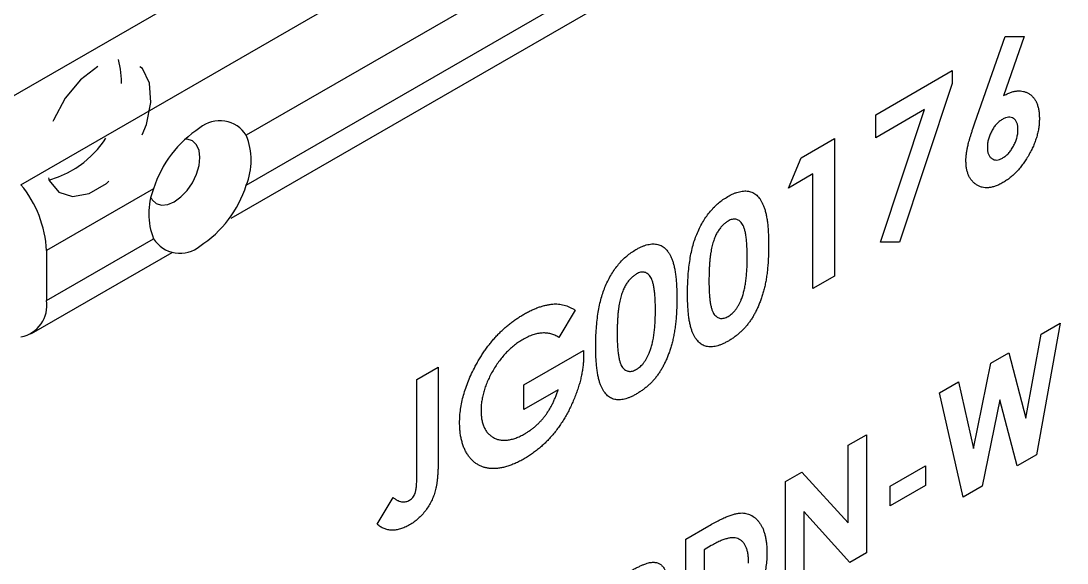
# Model space of a CAD drawing. Header units: inches. Extents: x -3.8 to 16.7, y -13 to 0.
# Drawn here: x 12.897 to 14.706, y -10.534 to -9.596 of the extents above; entities that cross this region are included whole.
import ezdxf

# ---------------------------------------------------------------- set-up
doc = ezdxf.new("R2010")
doc.units = ezdxf.units.IN
doc.header["$LTSCALE"] = 0.5
doc.header["$MEASUREMENT"] = 0
doc.linetypes.add('HIDDEN', pattern=[0.375, 0.25, -0.125])
doc.layers.add('Housing', color=150, linetype='CONTINUOUS')
doc.layers.add('Jig', color=41, linetype='CONTINUOUS', lineweight=13)

msp = doc.modelspace()

# ---------------------------------------------------------------- linework, layer by layer
at = {"layer": 'Housing', "linetype": 'HIDDEN', "lineweight": 25, "transparency": 16777216, "flags": 128}
msp.add_lwpolyline([(13.030483, -9.674637), (13.000636, -9.697619), (12.974022, -9.729614), (12.953528, -9.767154), (12.941372, -9.806172), (12.938873, -9.842438), (12.946302, -9.872024), (12.962853, -9.891723), (12.986732, -9.899401), (13.015353, -9.894224), (13.045613, -9.876755), (13.074234, -9.848887), (13.098114, -9.813639), (13.114665, -9.77483), (13.122093, -9.736668), (13.119594, -9.703286), (13.107439, -9.678303), (13.086944, -9.664426), (13.060331, -9.663158), (13.030483, -9.674637)], dxfattribs=at)
at = {"layer": 'Housing', "linetype": 'HIDDEN', "lineweight": 25, "transparency": 16777216}
msp.add_arc((12.900044, -9.705487), 0.171678, 285.455473, 14.549903, dxfattribs=at)
at = {"layer": 'Jig', "linetype": 'Continuous', "lineweight": 25, "transparency": 16777216}
for p, q in [((15.460701, -8.2383), (12.809051, -9.769065)), ((12.897439, -9.879019), (15.54909, -8.348254)), ((14.187353, -9.273787), (13.286904, -9.793605)), ((13.286904, -9.879882), (14.187353, -9.360064)), ((13.261011, -9.937113), (14.219625, -9.383717)), ((14.546458, -9.771829), (14.598844, -9.622699)), ((14.631606, -9.622965), (14.595663, -9.725295)), ((14.598844, -9.622699), (14.631606, -9.622965)), ((14.374922, -9.758073), (14.507127, -9.681753)), ((14.507127, -9.681753), (14.507127, -9.703937)), ((14.507127, -9.703937), (14.416154, -9.978535)), ((14.459368, -9.749016), (14.374922, -9.797766)), ((14.374922, -9.797766), (14.374922, -9.758073)), ((14.38335, -9.978389), (14.459368, -9.749016)), ((14.246312, -9.832318), (14.303532, -9.799286)), ((14.303532, -9.799286), (14.303532, -10.037444)), ((14.224209, -9.884771), (14.246312, -9.832318)), ((14.266514, -9.860349), (14.224209, -9.884771)), ((14.266514, -10.058813), (14.266514, -9.860349)), ((13.126693, -9.886093), (12.941633, -9.992925)), ((12.941633, -10.079203), (13.126693, -9.97237)), ((14.416154, -9.978535), (14.38335, -9.978389)), ((12.91574, -10.136433), (13.158964, -9.996023)), ((12.941633, -9.992925), (12.941633, -10.079203)), ((14.303532, -10.037444), (14.266514, -10.058813)), ((13.855316, -10.095915), (13.827305, -10.143048)), ((14.693536, -10.118502), (14.652635, -10.346249)), ((14.660709, -10.137452), (14.693536, -10.118502)), ((14.63461, -10.282843), (14.660709, -10.137452)), ((13.76678, -10.225172), (13.869611, -10.165809)), ((13.869611, -10.165809), (13.8699, -10.175804)), ((14.573949, -10.187538), (14.604793, -10.169732)), ((14.604793, -10.169732), (14.63461, -10.282843)), ((13.581693, -10.215994), (13.618711, -10.194625)), ((13.618711, -10.194625), (13.618711, -10.352729)), ((14.543955, -10.335177), (14.573949, -10.187538)), ((13.581693, -10.384021), (13.581693, -10.215994)), ((13.76678, -10.267918), (13.76678, -10.225172)), ((13.825983, -10.233741), (13.76678, -10.267918)), ((14.48503, -10.23887), (14.517786, -10.21996)), ((14.517786, -10.21996), (14.543955, -10.335177)), ((14.526002, -10.419353), (14.48503, -10.23887)), ((14.589283, -10.250861), (14.558899, -10.400361)), ((14.619489, -10.365383), (14.589283, -10.250861)), ((14.327517, -10.3298), (14.359246, -10.311483)), ((14.359246, -10.311483), (14.359246, -10.515618)), ((14.327517, -10.464132), (14.327517, -10.3298)), ((14.652635, -10.346249), (14.619489, -10.365383)), ((14.218732, -10.3926), (14.247309, -10.376103)), ((14.247309, -10.376103), (14.327517, -10.464132)), ((14.400041, -10.400469), (14.461233, -10.365143)), ((14.461233, -10.365143), (14.461233, -10.399166)), ((14.218732, -10.596736), (14.218732, -10.3926)), ((14.461233, -10.399166), (14.400041, -10.434491)), ((14.400041, -10.434491), (14.400041, -10.400469)), ((14.558899, -10.400361), (14.526002, -10.419353)), ((13.512947, -10.466216), (13.540958, -10.420132)), ((14.250461, -10.444496), (14.250461, -10.578419)), ((14.330457, -10.532238), (14.250461, -10.444496)), ((14.046488, -10.492035), (14.086468, -10.468955)), ((14.046488, -10.69617), (14.046488, -10.492035)), ((14.090328, -10.503366), (14.078217, -10.510358)), ((14.078217, -10.510358), (14.078217, -10.641213)), ((14.359246, -10.515618), (14.330457, -10.532238))]:
    msp.add_line(p, q, dxfattribs=at)
at = {"layer": 'Jig', "linetype": 'Continuous', "lineweight": 25, "transparency": 16777216, "flags": 128}
for points in [[(13.206798, -9.831962), (13.205293, -9.819623), (13.200877, -9.809863), (13.193854, -9.803348), (13.184701, -9.800522), (13.180778, -9.800464)], [(13.122323, -9.901723), (13.124331, -9.905086), (13.131354, -9.911601), (13.140507, -9.914428), (13.151166, -9.913373), (13.162604, -9.908509), (13.174043, -9.900166), (13.184701, -9.888915), (13.193854, -9.875521), (13.200877, -9.860897), (13.205293, -9.84604), (13.206798, -9.831962)]]:
    msp.add_lwpolyline(points, dxfattribs=at)
at = {"layer": 'Jig', "linetype": 'Continuous', "lineweight": 25, "transparency": 16777216}
for centre, radius, start, end in [((13.3119, -9.944064), 0.194068, 122.790589, 162.619388), ((13.241367, -9.821893), 0.053608, 31.849598, 130.154327), ((13.180084, -9.836743), 0.115202, 338.008868, 21.991132), ((12.749975, -10.00176), 0.191862, 2.639287, 39.772072), ((13.233513, -9.929232), 0.115202, 158.008868, 201.991132), ((13.101697, -9.821911), 0.194068, 302.790589, 342.619388), ((13.172229, -9.944082), 0.053608, 211.849598, 310.154327), ((12.887377, -10.088041), 0.054971, 280.546778, 9.251879)]:
    msp.add_arc(centre, radius, start, end, dxfattribs=at)
for points, knots in [([(14.595663, -9.725295), (14.597786, -9.724132), (14.601969, -9.721843), (14.608123, -9.719301), (14.614006, -9.717652), (14.619678, -9.716693), (14.625069, -9.716691), (14.630266, -9.717391), (14.635135, -9.719092), (14.639787, -9.721406), (14.644018, -9.724503), (14.647693, -9.728333), (14.650895, -9.732703), (14.653385, -9.737893), (14.655393, -9.743657), (14.656842, -9.75007), (14.657668, -9.757187), (14.657782, -9.762281), (14.65784, -9.764874)], [0, 0, 0, 0, 0.06332879, 0.12473644, 0.18491575, 0.24430041, 0.30382557, 0.364353, 0.42607314, 0.48972091, 0.55375593, 0.61645806, 0.67831886, 0.74030094, 0.80265626, 0.86673212, 0.93215674, 1, 1, 1, 1]), ([(14.620823, -9.783811), (14.620726, -9.781568), (14.620539, -9.777224), (14.61913, -9.771634), (14.616615, -9.767366), (14.613274, -9.764243), (14.609234, -9.762365), (14.604547, -9.762041), (14.59938, -9.763123), (14.595744, -9.765036), (14.593886, -9.766013)], [0, 0, 0, 0, 0.13540375, 0.26222517, 0.38584907, 0.51085736, 0.63497746, 0.75329908, 0.87393204, 1, 1, 1, 1]), ([(14.530924, -9.837808), (14.530952, -9.835929), (14.531009, -9.832161), (14.531581, -9.826238), (14.532449, -9.820128), (14.533457, -9.814814), (14.534494, -9.810214), (14.535537, -9.806225), (14.536831, -9.80172), (14.53831, -9.796727), (14.54002, -9.791224), (14.541953, -9.785228), (14.544114, -9.778699), (14.545655, -9.774183), (14.546458, -9.771829)], [0, 0, 0, 0, 0.092537835, 0.185590773, 0.279552479, 0.375602295, 0.427616716, 0.487116871, 0.554198928, 0.628623986, 0.709687561, 0.799180742, 0.895357327, 1, 1, 1, 1]), ([(14.593886, -9.766013), (14.59211, -9.767133), (14.588634, -9.769323), (14.583692, -9.774104), (14.579186, -9.77973), (14.57528, -9.786197), (14.572013, -9.793117), (14.569613, -9.800244), (14.568169, -9.807451), (14.568019, -9.811994), (14.567941, -9.814339)], [0, 0, 0, 0, 0.12271805, 0.24014312, 0.35736238, 0.48167385, 0.60786583, 0.73295548, 0.86214446, 1, 1, 1, 1]), ([(14.65784, -9.764874), (14.657786, -9.767437), (14.657679, -9.772504), (14.65679, -9.780367), (14.655355, -9.788248), (14.653303, -9.796172), (14.650695, -9.804138), (14.647506, -9.812157), (14.643708, -9.820197), (14.639402, -9.828172), (14.634693, -9.835892), (14.629731, -9.843204), (14.624471, -9.849913), (14.619015, -9.856165), (14.613261, -9.861801), (14.607296, -9.866992), (14.601073, -9.871592), (14.59685, -9.874157), (14.594713, -9.875455)], [0, 0, 0, 0, 0.065620927, 0.129704434, 0.19200841, 0.253165383, 0.314590014, 0.376532773, 0.439286702, 0.503798529, 0.568283999, 0.630628891, 0.69151284, 0.751997591, 0.812376852, 0.873576895, 0.936026679, 1, 1, 1, 1]), ([(14.59401, -9.833114), (14.595798, -9.831961), (14.599304, -9.829701), (14.604362, -9.824938), (14.608983, -9.819192), (14.613069, -9.812613), (14.616578, -9.805545), (14.619006, -9.798237), (14.620574, -9.790851), (14.620738, -9.78621), (14.620823, -9.783811)], [0, 0, 0, 0, 0.12115224, 0.23760059, 0.35605249, 0.48052497, 0.60763861, 0.73342993, 0.86218161, 1, 1, 1, 1]), ([(14.567941, -9.814339), (14.568033, -9.816587), (14.568211, -9.82096), (14.56971, -9.826528), (14.572163, -9.830984), (14.575604, -9.834098), (14.579643, -9.836), (14.584122, -9.836546), (14.588967, -9.835673), (14.592317, -9.833973), (14.59401, -9.833114)], [0, 0, 0, 0, 0.13728499, 0.26702849, 0.39492564, 0.52433476, 0.65081253, 0.76926747, 0.88343468, 1, 1, 1, 1]), ([(14.594713, -9.875455), (14.592478, -9.876693), (14.588083, -9.879126), (14.581653, -9.881679), (14.575486, -9.883494), (14.569616, -9.884391), (14.564008, -9.884456), (14.558727, -9.883578), (14.553729, -9.881828), (14.549067, -9.879278), (14.544867, -9.875962), (14.541121, -9.872164), (14.537951, -9.867803), (14.535386, -9.862872), (14.533384, -9.857414), (14.531991, -9.851389), (14.531084, -9.844888), (14.530977, -9.840182), (14.530924, -9.837808)], [0, 0, 0, 0, 0.06648594, 0.1307356, 0.19328684, 0.25529143, 0.3165376, 0.37886671, 0.44187721, 0.50711749, 0.57227139, 0.63542713, 0.69681725, 0.75735663, 0.81726512, 0.8771343, 0.93801982, 1, 1, 1, 1]), ([(14.119147, -9.899622), (14.120939, -9.898619), (14.124462, -9.896645), (14.129651, -9.894304), (14.134649, -9.892406), (14.139477, -9.890998), (14.144098, -9.890154), (14.148548, -9.889769), (14.152772, -9.889987), (14.156826, -9.890649), (14.160706, -9.891806), (14.164321, -9.893594), (14.167735, -9.895883), (14.170875, -9.898782), (14.173812, -9.902207), (14.176534, -9.906165), (14.179021, -9.910695), (14.181301, -9.915791), (14.18334, -9.921569), (14.185058, -9.928156), (14.186531, -9.935509), (14.187774, -9.943639), (14.188714, -9.952601), (14.189347, -9.962391), (14.189782, -9.972926), (14.189817, -9.980305), (14.189835, -9.984096)], [0, 0, 0, 0, 0.03663489, 0.07203398, 0.10662597, 0.14030569, 0.17361947, 0.20642567, 0.23906701, 0.27188288, 0.30483989, 0.33852903, 0.37261619, 0.40754825, 0.44371891, 0.48131151, 0.520113, 0.5609129, 0.6040246, 0.65007456, 0.69957223, 0.75236254, 0.80878872, 0.86895421, 0.93267472, 1, 1, 1, 1]), ([(14.066637, -9.962329), (14.068238, -9.958829), (14.071369, -9.951984), (14.076844, -9.942212), (14.082726, -9.933161), (14.089136, -9.92489), (14.095972, -9.91734), (14.103293, -9.910568), (14.111073, -9.904594), (14.116416, -9.901304), (14.119147, -9.899622)], [0, 0, 0, 0, 0.13231403, 0.25870001, 0.38091182, 0.50053487, 0.62092262, 0.74237577, 0.86828083, 1, 1, 1, 1]), ([(14.120056, -9.941844), (14.118436, -9.942867), (14.115261, -9.944875), (14.110653, -9.94901), (14.106308, -9.953797), (14.103002, -9.958448), (14.100528, -9.962505), (14.0988, -9.965882), (14.097133, -9.969499), (14.095661, -9.973399), (14.09427, -9.977538), (14.092912, -9.98196), (14.091798, -9.986631), (14.090704, -9.991612), (14.089745, -9.996958), (14.088942, -10.002695), (14.088225, -10.008898), (14.087724, -10.015495), (14.087257, -10.022585), (14.086923, -10.030128), (14.086783, -10.038083), (14.086739, -10.043533), (14.086716, -10.046345)], [0, 0, 0, 0, 0.0538337, 0.10554263, 0.15805417, 0.21198734, 0.24020689, 0.26979351, 0.3013431, 0.33460806, 0.37028444, 0.40808884, 0.44868135, 0.4920693, 0.53866416, 0.59037105, 0.64638778, 0.70719538, 0.77294677, 0.8436426, 0.91930836, 1, 1, 1, 1]), ([(14.152818, -10.005465), (14.152805, -10.001719), (14.152778, -9.994509), (14.152298, -9.984413), (14.151629, -9.975325), (14.15065, -9.967336), (14.149391, -9.960408), (14.14784, -9.95455), (14.14601, -9.949738), (14.143841, -9.946014), (14.141438, -9.943173), (14.138887, -9.941017), (14.136178, -9.939484), (14.133315, -9.938558), (14.130231, -9.938368), (14.126986, -9.938851), (14.123572, -9.93998), (14.121244, -9.941214), (14.120056, -9.941844)], [0, 0, 0, 0, 0.1121148, 0.21580184, 0.31020269, 0.39599293, 0.47341023, 0.54277842, 0.60454802, 0.65935727, 0.70876436, 0.75535551, 0.79868699, 0.84001684, 0.88020345, 0.91973335, 0.95904861, 1, 1, 1, 1]), ([(14.049698, -10.067237), (14.049734, -10.061935), (14.049802, -10.051705), (14.050665, -10.036484), (14.051933, -10.022144), (14.053795, -10.008597), (14.056097, -9.995888), (14.059044, -9.983971), (14.0624, -9.972842), (14.06526, -9.965747), (14.066637, -9.962329)], [0, 0, 0, 0, 0.16107112, 0.31078881, 0.44990382, 0.57837632, 0.69661721, 0.80598732, 0.9065617, 1, 1, 1, 1]), ([(13.960501, -9.991206), (13.962293, -9.990203), (13.965816, -9.988229), (13.971005, -9.985888), (13.976004, -9.983991), (13.980831, -9.982582), (13.985453, -9.981738), (13.989902, -9.981353), (13.994127, -9.981571), (13.99818, -9.982233), (14.00206, -9.983391), (14.005675, -9.985178), (14.009089, -9.987468), (14.01223, -9.990367), (14.015166, -9.993792), (14.017888, -9.99775), (14.020375, -10.002279), (14.022655, -10.007375), (14.024694, -10.013154), (14.026412, -10.019741), (14.027885, -10.027093), (14.029128, -10.035223), (14.030068, -10.044186), (14.030701, -10.053975), (14.031136, -10.06451), (14.031171, -10.071889), (14.03119, -10.07568)], [0, 0, 0, 0, 0.03663489, 0.07203398, 0.10662597, 0.14030569, 0.17361947, 0.20642567, 0.23906701, 0.27188288, 0.30483989, 0.33852903, 0.37261619, 0.40754825, 0.44371891, 0.48131151, 0.520113, 0.5609129, 0.6040246, 0.65007456, 0.69957223, 0.75236254, 0.80878872, 0.86895421, 0.93267472, 1, 1, 1, 1]), ([(13.907991, -10.053913), (13.909593, -10.050413), (13.912724, -10.043569), (13.918198, -10.033796), (13.92408, -10.024745), (13.93049, -10.016475), (13.937326, -10.008924), (13.944648, -10.002152), (13.952427, -9.996178), (13.95777, -9.992888), (13.960501, -9.991206)], [0, 0, 0, 0, 0.13231403, 0.25870001, 0.38091182, 0.50053487, 0.62092262, 0.74237577, 0.86828083, 1, 1, 1, 1]), ([(14.189835, -9.984096), (14.189816, -9.987956), (14.189777, -9.995456), (14.189365, -10.006579), (14.188655, -10.017218), (14.18774, -10.027318), (14.186486, -10.036952), (14.185018, -10.046071), (14.183274, -10.054708), (14.181168, -10.062894), (14.178901, -10.070626), (14.176407, -10.07802), (14.173729, -10.085066), (14.170928, -10.091812), (14.167851, -10.098196), (14.164647, -10.104287), (14.161178, -10.110006), (14.157588, -10.115458), (14.153748, -10.120596), (14.149695, -10.12549), (14.145358, -10.130065), (14.140817, -10.134489), (14.135993, -10.138568), (14.130963, -10.142498), (14.125671, -10.146121), (14.122068, -10.148271), (14.120221, -10.149373)], [0, 0, 0, 0, 0.06849087, 0.13307654, 0.19382899, 0.25108286, 0.30440084, 0.35440834, 0.40129478, 0.44470068, 0.48569249, 0.52467648, 0.56230676, 0.59794658, 0.63247355, 0.66575204, 0.6979853, 0.72958622, 0.7608252, 0.79235508, 0.8243126, 0.85715627, 0.89092689, 0.92596044, 0.96206132, 1, 1, 1, 1]), ([(14.142655, -10.077312), (14.143489, -10.075069), (14.145238, -10.070365), (14.147262, -10.062963), (14.148966, -10.054949), (14.150432, -10.046253), (14.151435, -10.036976), (14.152299, -10.026983), (14.152715, -10.016407), (14.152783, -10.009207), (14.152818, -10.005465)], [0, 0, 0, 0, 0.08887073, 0.18635472, 0.29407765, 0.41223653, 0.54177814, 0.68270261, 0.83509635, 1, 1, 1, 1]), ([(13.96141, -10.033428), (13.959791, -10.034452), (13.956615, -10.036459), (13.952007, -10.040594), (13.947662, -10.045382), (13.944357, -10.050032), (13.941883, -10.054089), (13.940154, -10.057466), (13.938487, -10.061083), (13.937015, -10.064983), (13.935625, -10.069122), (13.934266, -10.073544), (13.933152, -10.078215), (13.932058, -10.083196), (13.931099, -10.088542), (13.930296, -10.094279), (13.929579, -10.100482), (13.929078, -10.107079), (13.928612, -10.11417), (13.928277, -10.121712), (13.928137, -10.129668), (13.928093, -10.135117), (13.92807, -10.137929)], [0, 0, 0, 0, 0.0538337, 0.10554263, 0.15805417, 0.21198734, 0.24020689, 0.26979351, 0.3013431, 0.33460806, 0.37028444, 0.40808884, 0.44868135, 0.4920693, 0.53866416, 0.59037105, 0.64638778, 0.70719538, 0.77294677, 0.8436426, 0.91930836, 1, 1, 1, 1]), ([(13.994172, -10.09705), (13.994159, -10.093304), (13.994133, -10.086093), (13.993652, -10.075997), (13.992983, -10.066909), (13.992005, -10.05892), (13.990746, -10.051993), (13.989194, -10.046134), (13.987365, -10.041322), (13.985195, -10.037598), (13.982792, -10.034757), (13.980242, -10.032602), (13.977532, -10.031068), (13.974669, -10.030143), (13.971585, -10.029953), (13.96834, -10.030435), (13.964927, -10.031564), (13.962598, -10.032798), (13.96141, -10.033428)], [0, 0, 0, 0, 0.1121148, 0.21580184, 0.31020269, 0.39599293, 0.47341023, 0.54277842, 0.60454802, 0.65935727, 0.70876436, 0.75535551, 0.79868699, 0.84001684, 0.88020345, 0.91973335, 0.95904861, 1, 1, 1, 1]), ([(13.891053, -10.158822), (13.891088, -10.15352), (13.891156, -10.14329), (13.89202, -10.128068), (13.893287, -10.113728), (13.895149, -10.100182), (13.897451, -10.087472), (13.900399, -10.075555), (13.903755, -10.064426), (13.906614, -10.057331), (13.907991, -10.053913)], [0, 0, 0, 0, 0.16107112, 0.31078881, 0.44990382, 0.57837632, 0.69661721, 0.80598732, 0.9065617, 1, 1, 1, 1]), ([(14.086716, -10.046345), (14.086753, -10.049949), (14.086826, -10.056861), (14.087205, -10.066641), (14.087965, -10.075302), (14.088911, -10.083019), (14.090238, -10.089624), (14.091766, -10.095292), (14.093653, -10.099848), (14.095833, -10.103412), (14.098248, -10.10612), (14.100869, -10.108094), (14.103608, -10.109533), (14.10655, -10.110287), (14.109687, -10.110356), (14.112994, -10.109799), (14.116473, -10.108618), (14.118855, -10.107358), (14.120056, -10.106722)], [0, 0, 0, 0, 0.11073428, 0.212341193, 0.305502126, 0.389834841, 0.466690458, 0.535261854, 0.596762914, 0.651065719, 0.701035551, 0.747860271, 0.791833397, 0.834284007, 0.87533389, 0.916034749, 0.957652281, 1, 1, 1, 1]), ([(14.120221, -10.149373), (14.118375, -10.150402), (14.114758, -10.152418), (14.109452, -10.154921), (14.104395, -10.156805), (14.099533, -10.158312), (14.094899, -10.159199), (14.090471, -10.159621), (14.086283, -10.1595), (14.082323, -10.158859), (14.078604, -10.157648), (14.07507, -10.155937), (14.071728, -10.153732), (14.068628, -10.150956), (14.06572, -10.147699), (14.063035, -10.143888), (14.060573, -10.13953), (14.058259, -10.134661), (14.056248, -10.129058), (14.054458, -10.122706), (14.052991, -10.115486), (14.051812, -10.10742), (14.050871, -10.098558), (14.05017, -10.08889), (14.049756, -10.078388), (14.049718, -10.071027), (14.049698, -10.067237)], [0, 0, 0, 0, 0.03821734, 0.0748672, 0.11015808, 0.14445393, 0.17807973, 0.21117077, 0.24368705, 0.27587173, 0.30837552, 0.34126332, 0.37515034, 0.40965526, 0.44515737, 0.48207347, 0.52057576, 0.56055368, 0.60310758, 0.64868871, 0.69794768, 0.75076777, 0.8073094, 0.86765557, 0.93186122, 1, 1, 1, 1]), ([(13.766326, -10.103302), (13.768544, -10.102061), (13.772957, -10.099592), (13.779518, -10.096348), (13.785988, -10.093452), (13.79234, -10.091043), (13.798595, -10.088984), (13.80472, -10.087437), (13.810755, -10.086212), (13.814685, -10.085745), (13.816646, -10.085511)], [0, 0, 0, 0, 0.1289757, 0.25661428, 0.38237486, 0.50745021, 0.63123181, 0.75422072, 0.87730085, 1, 1, 1, 1]), ([(13.816646, -10.085511), (13.818297, -10.08539), (13.821653, -10.085142), (13.826537, -10.085415), (13.831433, -10.086017), (13.836288, -10.087104), (13.841094, -10.088673), (13.845903, -10.090626), (13.850664, -10.093046), (13.853745, -10.094947), (13.855316, -10.095915)], [0, 0, 0, 0, 0.111799019, 0.227396112, 0.345656643, 0.467399844, 0.594208014, 0.72467753, 0.85964712, 1, 1, 1, 1]), ([(14.03119, -10.07568), (14.03117, -10.07954), (14.031132, -10.087041), (14.030719, -10.098163), (14.030009, -10.108802), (14.029094, -10.118903), (14.027841, -10.128536), (14.026373, -10.137655), (14.024628, -10.146292), (14.022522, -10.154478), (14.020255, -10.16221), (14.017761, -10.169604), (14.015083, -10.17665), (14.012282, -10.183396), (14.009205, -10.18978), (14.006002, -10.195872), (14.002532, -10.20159), (13.998943, -10.207042), (13.995102, -10.21218), (13.991049, -10.217074), (13.986713, -10.22165), (13.982171, -10.226074), (13.977347, -10.230152), (13.972317, -10.234082), (13.967025, -10.237705), (13.963422, -10.239855), (13.961576, -10.240957)], [0, 0, 0, 0, 0.06849087, 0.13307654, 0.19382899, 0.25108286, 0.30440084, 0.35440834, 0.40129478, 0.44470068, 0.48569249, 0.52467648, 0.56230676, 0.59794658, 0.63247355, 0.66575204, 0.6979853, 0.72958622, 0.7608252, 0.79235508, 0.8243126, 0.85715627, 0.89092689, 0.92596044, 0.96206132, 1, 1, 1, 1]), ([(14.120056, -10.106722), (14.121216, -10.106013), (14.123488, -10.104624), (14.1268, -10.101916), (14.129933, -10.098813), (14.132876, -10.095284), (14.13564, -10.09136), (14.138212, -10.08704), (14.140571, -10.082306), (14.141946, -10.079011), (14.142655, -10.077312)], [0, 0, 0, 0, 0.12403543, 0.24284595, 0.36034168, 0.47904243, 0.59933411, 0.72548848, 0.85854943, 1, 1, 1, 1]), ([(13.682789, -10.193176), (13.684135, -10.190694), (13.686808, -10.185767), (13.69108, -10.178599), (13.695461, -10.171651), (13.700011, -10.164981), (13.704706, -10.158513), (13.709559, -10.152312), (13.714546, -10.146284), (13.719705, -10.140566), (13.725008, -10.135048), (13.730481, -10.12981), (13.736081, -10.124736), (13.741858, -10.120001), (13.747753, -10.115431), (13.75381, -10.111153), (13.76001, -10.107), (13.764204, -10.104544), (13.766326, -10.103302)], [0, 0, 0, 0, 0.06378691, 0.12661606, 0.18834272, 0.24947905, 0.30986417, 0.37065629, 0.43067516, 0.49127768, 0.55187382, 0.6130655, 0.67516702, 0.73770458, 0.8014733, 0.8661156, 0.93226038, 1, 1, 1, 1]), ([(13.984009, -10.168897), (13.984843, -10.166653), (13.986592, -10.16195), (13.988616, -10.154548), (13.99032, -10.146534), (13.991786, -10.137838), (13.992789, -10.12856), (13.993653, -10.118568), (13.994069, -10.107991), (13.994137, -10.100791), (13.994172, -10.09705)], [0, 0, 0, 0, 0.08887073, 0.18635472, 0.29407765, 0.41223653, 0.54177814, 0.68270261, 0.83509635, 1, 1, 1, 1]), ([(13.827305, -10.143048), (13.825087, -10.141764), (13.820736, -10.139246), (13.81362, -10.136806), (13.80625, -10.135493), (13.798601, -10.135331), (13.790664, -10.136362), (13.782453, -10.138562), (13.773955, -10.141961), (13.768203, -10.145071), (13.765293, -10.146644)], [0, 0, 0, 0, 0.13444697, 0.26380716, 0.38924124, 0.51149641, 0.63242722, 0.75343872, 0.87525975, 1, 1, 1, 1]), ([(13.92807, -10.137929), (13.928108, -10.141533), (13.92818, -10.148445), (13.928559, -10.158225), (13.929319, -10.166886), (13.930265, -10.174603), (13.931593, -10.181208), (13.93312, -10.186876), (13.935007, -10.191433), (13.937187, -10.194996), (13.939602, -10.197705), (13.942224, -10.199678), (13.944962, -10.201117), (13.947904, -10.201872), (13.951041, -10.20194), (13.954348, -10.201383), (13.957827, -10.200203), (13.960209, -10.198942), (13.96141, -10.198306)], [0, 0, 0, 0, 0.11073428, 0.21234119, 0.30550213, 0.38983484, 0.46669046, 0.53526185, 0.59676291, 0.65106572, 0.70103555, 0.74786027, 0.7918334, 0.83428401, 0.87533389, 0.91603475, 0.95765228, 1, 1, 1, 1]), ([(13.765293, -10.146644), (13.76277, -10.148176), (13.757815, -10.151182), (13.750536, -10.1565), (13.743579, -10.162378), (13.736914, -10.168806), (13.730579, -10.17582), (13.72454, -10.18339), (13.718832, -10.191525), (13.7135, -10.200107), (13.708646, -10.208919), (13.704409, -10.217799), (13.700799, -10.226618), (13.697827, -10.235407), (13.695566, -10.244112), (13.693952, -10.252765), (13.692928, -10.261376), (13.692807, -10.266917), (13.692745, -10.269724)], [0, 0, 0, 0, 0.06718757, 0.13192869, 0.19518885, 0.25712833, 0.31884259, 0.38049251, 0.44321873, 0.5071253, 0.57071214, 0.63248196, 0.69325269, 0.75313133, 0.81345766, 0.87386311, 0.93611027, 1, 1, 1, 1]), ([(13.961576, -10.240957), (13.959729, -10.241986), (13.956113, -10.244002), (13.950806, -10.246505), (13.94575, -10.248389), (13.940888, -10.249896), (13.936253, -10.250783), (13.931825, -10.251205), (13.927637, -10.251085), (13.923677, -10.250443), (13.919959, -10.249232), (13.916424, -10.247522), (13.913082, -10.245316), (13.909982, -10.24254), (13.907075, -10.239283), (13.904389, -10.235473), (13.901928, -10.231115), (13.899613, -10.226246), (13.897602, -10.220642), (13.895812, -10.21429), (13.894346, -10.20707), (13.893166, -10.199005), (13.892225, -10.190142), (13.891525, -10.180475), (13.89111, -10.169973), (13.891072, -10.162612), (13.891053, -10.158822)], [0, 0, 0, 0, 0.03821734, 0.0748672, 0.11015808, 0.14445393, 0.17807973, 0.21117077, 0.24368705, 0.27587173, 0.30837552, 0.34126332, 0.37515034, 0.40965526, 0.44515737, 0.48207347, 0.52057576, 0.56055368, 0.60310758, 0.64868871, 0.69794768, 0.75076777, 0.8073094, 0.86765557, 0.93186122, 1, 1, 1, 1]), ([(13.8699, -10.175804), (13.869863, -10.178435), (13.869788, -10.183693), (13.86911, -10.191849), (13.867986, -10.200159), (13.866449, -10.208596), (13.864523, -10.217185), (13.862067, -10.225935), (13.859191, -10.234831), (13.855968, -10.243801), (13.852347, -10.252714), (13.848448, -10.261424), (13.844328, -10.269889), (13.839896, -10.278075), (13.835221, -10.28599), (13.830294, -10.29362), (13.825098, -10.300977), (13.819661, -10.308084), (13.81395, -10.314857), (13.807999, -10.321318), (13.801815, -10.327457), (13.795383, -10.333276), (13.788716, -10.33875), (13.781813, -10.343849), (13.77467, -10.34873), (13.769825, -10.35161), (13.767359, -10.353076)], [0, 0, 0, 0, 0.04195372, 0.08383258, 0.12532245, 0.16681547, 0.20847518, 0.25064342, 0.29309367, 0.33644235, 0.37959375, 0.42165642, 0.4629884, 0.50371807, 0.54386324, 0.58360823, 0.62314292, 0.66301274, 0.70293171, 0.74288752, 0.78365169, 0.82485059, 0.86692569, 0.91006572, 0.95421246, 1, 1, 1, 1]), ([(13.96141, -10.198306), (13.962571, -10.197597), (13.964842, -10.196208), (13.968154, -10.1935), (13.971287, -10.190397), (13.97423, -10.186868), (13.976994, -10.182944), (13.979566, -10.178624), (13.981926, -10.173891), (13.983301, -10.170595), (13.984009, -10.168897)], [0, 0, 0, 0, 0.12403543, 0.24284595, 0.36034168, 0.47904243, 0.59933411, 0.72548848, 0.85854943, 1, 1, 1, 1]), ([(13.655728, -10.291141), (13.655801, -10.287214), (13.655945, -10.279458), (13.657282, -10.267385), (13.659366, -10.255249), (13.662356, -10.242998), (13.666193, -10.230652), (13.670822, -10.218219), (13.676345, -10.20565), (13.68062, -10.197374), (13.682789, -10.193176)], [0, 0, 0, 0, 0.12925561, 0.2552415, 0.37890223, 0.50142384, 0.62325871, 0.74643708, 0.87137012, 1, 1, 1, 1]), ([(13.768102, -10.309901), (13.769797, -10.308905), (13.773125, -10.306949), (13.778006, -10.303568), (13.782682, -10.300064), (13.787169, -10.296409), (13.791423, -10.292446), (13.795502, -10.288328), (13.799383, -10.284007), (13.803044, -10.279423), (13.80654, -10.274636), (13.809839, -10.269564), (13.812998, -10.264245), (13.81598, -10.258657), (13.818735, -10.252795), (13.821351, -10.246687), (13.823799, -10.240304), (13.825245, -10.235959), (13.825983, -10.233741)], [0, 0, 0, 0, 0.06934871, 0.13614695, 0.20055535, 0.2627939, 0.32342156, 0.38246435, 0.44096387, 0.49829222, 0.555828, 0.61428406, 0.67368091, 0.73476536, 0.7975553, 0.86227615, 0.92967099, 1, 1, 1, 1]), ([(13.692745, -10.269724), (13.692803, -10.272558), (13.692915, -10.278141), (13.693997, -10.285807), (13.695663, -10.29282), (13.698102, -10.299013), (13.701104, -10.304612), (13.704911, -10.309335), (13.70935, -10.313388), (13.714414, -10.316658), (13.719922, -10.319188), (13.725887, -10.320669), (13.732128, -10.321316), (13.738745, -10.320861), (13.745625, -10.319591), (13.752835, -10.317334), (13.760361, -10.314158), (13.765496, -10.311334), (13.768102, -10.309901)], [0, 0, 0, 0, 0.06387923, 0.12585082, 0.18647209, 0.24647648, 0.30625841, 0.36695118, 0.42886088, 0.49256868, 0.55660611, 0.61908674, 0.6810492, 0.74278507, 0.80489645, 0.86784906, 0.93293296, 1, 1, 1, 1]), ([(13.767359, -10.353076), (13.764727, -10.354554), (13.75951, -10.357482), (13.751796, -10.361155), (13.744306, -10.364193), (13.737038, -10.366608), (13.729975, -10.368469), (13.72313, -10.369639), (13.716515, -10.370149), (13.710112, -10.370097), (13.704002, -10.369373), (13.698199, -10.368044), (13.692734, -10.366061), (13.687552, -10.363543), (13.682774, -10.360284), (13.678221, -10.356583), (13.674114, -10.352079), (13.670277, -10.347097), (13.666869, -10.34155), (13.663888, -10.335576), (13.661345, -10.329213), (13.659341, -10.322368), (13.657713, -10.31519), (13.656549, -10.307593), (13.655891, -10.299553), (13.655783, -10.293958), (13.655728, -10.291141)], [0, 0, 0, 0, 0.04517288, 0.08954612, 0.13281276, 0.17510201, 0.21703018, 0.25838045, 0.29957632, 0.34070769, 0.3815383, 0.42194159, 0.46211527, 0.5024334, 0.54275152, 0.58340721, 0.62466273, 0.6667924, 0.70898836, 0.75068593, 0.79205511, 0.83320278, 0.87443934, 0.91587333, 0.95765594, 1, 1, 1, 1]), ([(13.618711, -10.352729), (13.618697, -10.355758), (13.618671, -10.361596), (13.618409, -10.370129), (13.618055, -10.378018), (13.617545, -10.385289), (13.616788, -10.391992), (13.615931, -10.398059), (13.614986, -10.403506), (13.613389, -10.409913), (13.610909, -10.417418), (13.607168, -10.426138), (13.602509, -10.434528), (13.597143, -10.442577), (13.591025, -10.45003), (13.584296, -10.456748), (13.576978, -10.462665), (13.571909, -10.4658), (13.569299, -10.467414)], [0, 0, 0, 0, 0.07640535, 0.14721803, 0.21205899, 0.27099949, 0.32417099, 0.37196981, 0.41410523, 0.45098126, 0.51807721, 0.58331967, 0.64875638, 0.71544988, 0.78313488, 0.85208492, 0.92384796, 1, 1, 1, 1]), ([(13.569341, -10.424644), (13.57033, -10.424013), (13.572231, -10.422801), (13.574846, -10.420018), (13.57705, -10.416747), (13.578502, -10.413612), (13.579426, -10.410729), (13.580004, -10.408125), (13.580553, -10.405087), (13.580992, -10.401661), (13.581324, -10.397807), (13.581489, -10.393602), (13.581691, -10.388907), (13.581692, -10.385708), (13.581693, -10.384021)], [0, 0, 0, 0, 0.08366061, 0.16085185, 0.23674446, 0.3196478, 0.36732551, 0.42620955, 0.49352409, 0.57302528, 0.66250602, 0.7645432, 0.87587812, 1, 1, 1, 1]), ([(13.540958, -10.420132), (13.542424, -10.421201), (13.545169, -10.4232), (13.549305, -10.425485), (13.553035, -10.427086), (13.556552, -10.427763), (13.559871, -10.427756), (13.563063, -10.427288), (13.566228, -10.42624), (13.568319, -10.425168), (13.569341, -10.424644)], [0, 0, 0, 0, 0.19118873, 0.35776552, 0.49958607, 0.61804467, 0.72179554, 0.81927216, 0.91167234, 1, 1, 1, 1]), ([(14.086468, -10.468955), (14.089585, -10.467181), (14.09561, -10.463751), (14.104339, -10.45926), (14.112456, -10.455417), (14.119966, -10.452241), (14.126853, -10.449799), (14.13311, -10.448111), (14.138756, -10.447073), (14.143854, -10.446744), (14.148508, -10.447105), (14.152927, -10.447948), (14.157103, -10.449404), (14.161094, -10.451364), (14.164848, -10.453934), (14.168428, -10.457002), (14.171747, -10.460692), (14.174904, -10.464811), (14.177759, -10.469467), (14.18025, -10.47464), (14.182336, -10.480313), (14.184032, -10.486485), (14.185383, -10.493104), (14.186329, -10.500221), (14.186913, -10.507804), (14.186972, -10.513137), (14.187002, -10.515847)], [0, 0, 0, 0, 0.060148162, 0.116267077, 0.168653955, 0.217398969, 0.262433523, 0.303932701, 0.342259967, 0.377441339, 0.411406099, 0.445398351, 0.479766387, 0.514584482, 0.550213651, 0.587000908, 0.624662987, 0.663615456, 0.703456428, 0.743450162, 0.784013386, 0.825132536, 0.867264663, 0.910306473, 0.954424205, 1, 1, 1, 1]), ([(13.569299, -10.467414), (13.56658, -10.468886), (13.561217, -10.47179), (13.553352, -10.474698), (13.545793, -10.476444), (13.538578, -10.476823), (13.531609, -10.476104), (13.525013, -10.47403), (13.518652, -10.470863), (13.514881, -10.467791), (13.512947, -10.466216)], [0, 0, 0, 0, 0.1238731, 0.24432612, 0.36309192, 0.48280641, 0.60469074, 0.73101202, 0.8620339, 1, 1, 1, 1]), ([(14.138594, -10.491859), (14.137279, -10.49129), (14.134594, -10.490126), (14.129879, -10.489595), (14.124684, -10.489737), (14.118889, -10.490817), (14.112551, -10.492684), (14.105632, -10.495443), (14.098168, -10.498958), (14.092997, -10.501865), (14.090328, -10.503366)], [0, 0, 0, 0, 0.10166348, 0.20763614, 0.31874457, 0.43667994, 0.56350665, 0.69868121, 0.84444656, 1, 1, 1, 1]), ([(14.155273, -10.53351), (14.155231, -10.53086), (14.155149, -10.525693), (14.154354, -10.518556), (14.153059, -10.512151), (14.151213, -10.506535), (14.148885, -10.501647), (14.145971, -10.497602), (14.142596, -10.49423), (14.139928, -10.492649), (14.138594, -10.491859)], [0, 0, 0, 0, 0.142276686, 0.277428514, 0.406477152, 0.530595072, 0.650142922, 0.766850697, 0.883502093, 1, 1, 1, 1]), ([(14.187002, -10.515847), (14.186924, -10.519742), (14.186768, -10.527408), (14.18546, -10.539281), (14.183344, -10.551161), (14.180369, -10.562993), (14.176681, -10.574603), (14.172275, -10.585826), (14.167215, -10.596579), (14.161562, -10.606788), (14.15544, -10.616292), (14.149079, -10.625077), (14.142416, -10.632956), (14.136544, -10.638902), (14.131453, -10.643431), (14.126983, -10.646951), (14.121906, -10.650744), (14.116173, -10.654719), (14.109812, -10.658986), (14.102795, -10.663359), (14.095145, -10.668043), (14.089832, -10.671135), (14.08707, -10.672742)], [0, 0, 0, 0, 0.06577295, 0.1294779, 0.19143009, 0.25244567, 0.31178696, 0.36881755, 0.42409152, 0.47849211, 0.53139374, 0.58200397, 0.63120127, 0.67950301, 0.70556137, 0.73522172, 0.76913249, 0.80685832, 0.84892977, 0.89511666, 0.9454698, 1, 1, 1, 1]), ([(13.945918, -10.550093), (13.948231, -10.548769), (13.952695, -10.546215), (13.959132, -10.542779), (13.965071, -10.539852), (13.970509, -10.537332), (13.975446, -10.535351), (13.979886, -10.533783), (13.983832, -10.532719), (13.987327, -10.532142), (13.990463, -10.532029), (13.993431, -10.532124), (13.996164, -10.532705), (13.998799, -10.533459), (14.001186, -10.534691), (14.003474, -10.536142), (14.005566, -10.537976), (14.007471, -10.540152), (14.009199, -10.542604), (14.010709, -10.545361), (14.011934, -10.548469), (14.012961, -10.551851), (14.013787, -10.55551), (14.014336, -10.559515), (14.014709, -10.563777), (14.014742, -10.566805), (14.014759, -10.568337)], [0, 0, 0, 0, 0.070781161, 0.136551696, 0.197012482, 0.252922694, 0.303686532, 0.349719151, 0.391240471, 0.428478555, 0.463056565, 0.497150358, 0.531002334, 0.564226377, 0.59770067, 0.631421421, 0.665597347, 0.700451436, 0.735880684, 0.771092108, 0.806974845, 0.843534403, 0.880940196, 0.919294384, 0.95918024, 1, 1, 1, 1])]:
    msp.add_open_spline(points, degree=3, knots=knots, dxfattribs=at)

doc.saveas('drawing.dxf')
